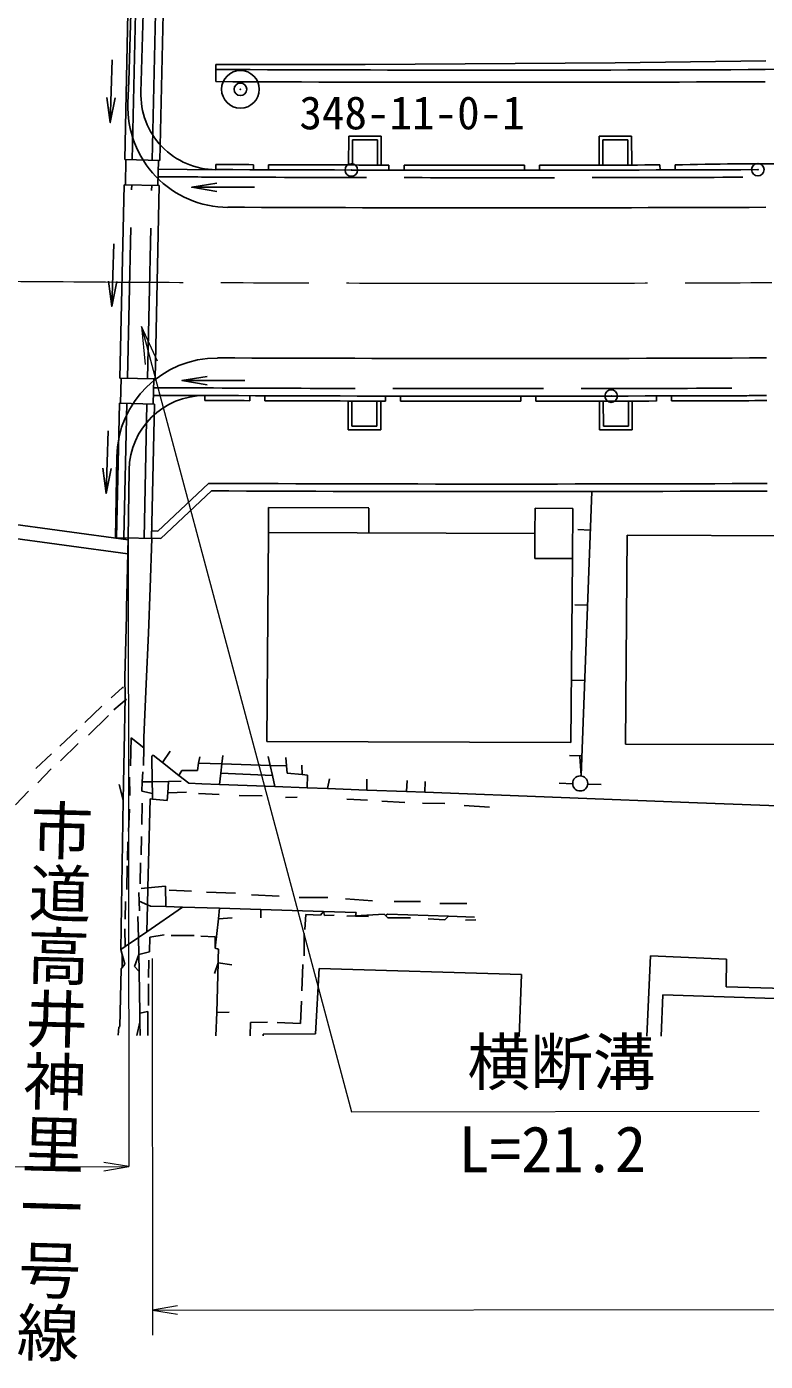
# Model space of a CAD drawing. Units: millimetres, scale not verified. Extents: x 40000 to 680000, y 20000 to 380000.
# Drawn here: x 411120 to 440555, y 239184 to 292336 of the extents above; entities that cross this region are included whole.
import ezdxf
from ezdxf.enums import TextEntityAlignment as Align

# ---------------------------------------------------------------- set-up
doc = ezdxf.new("R2010")
doc.units = ezdxf.units.MM
doc.header["$LTSCALE"] = 1000
doc.header["$PDMODE"] = 32
doc.header["$PDSIZE"] = 500
doc.linetypes.add('CHAIN', pattern=[18.5, 12, -1.5, 3.5, -1.5])
doc.linetypes.add('DASHED', pattern=[7.5, 6, -1.5])
for name, color, linetype, lineweight in [('M-BGD', 7, 'Continuous', 25), ('M-BMK', 2, 'CHAIN', 13), ('M-BMK-SRVR', 3, 'Continuous', 25), ('M-STR-HTXT', 7, 'Continuous', 13), ('M-STR-STRC', 7, 'Continuous', 25)]:
    doc.layers.add(name, color=color, linetype=linetype, lineweight=lineweight)
doc.layers.add('M-BMK-HTXT', color=7, linetype='Continuous')
doc.styles.add('@ＭＳ ゴシック', font='')
doc.styles.add('ＭＳ ゴシック', font='')
doc.styles.get('@ＭＳ ゴシック').set_extended_font_data('@MS Gothic')
doc.styles.get('ＭＳ ゴシック').set_extended_font_data('MS Gothic')

# ---------------------------------------------------------------- blocks, each defined once
blk = doc.blocks.new('open_arrow')
at = {"color": 0, "linetype": 'Continuous', "lineweight": -2}
blk.add_lwpolyline([(7.5, 1.25), (0, 0), (7.5, -1.25)], dxfattribs=at)

msp = doc.modelspace()

# ---------------------------------------------------------------- linework, layer by layer
at = {"layer": 'M-BGD'}
for p, q in [((415026, 287043), (415153, 292882)), ((415763, 292857), (415688, 290156)), ((416425, 287008), (416553, 292851)), ((440541, 290630), (468049, 291438)), ((414449, 288515), (414530, 291013)), ((418659, 290832), (418659, 290633)), ((418662, 290832), (424608, 290827)), ((424608, 290827), (434573, 290895)), ((434573, 290895), (440573, 290973)), ((418658, 290633), (418656, 290148)), ((415688, 290156), (415673, 289750)), ((423949, 286829), (423952, 287979)), ((423952, 287979), (425252, 287977)), ((424099, 286829), (424101, 287829)), ((424101, 287829), (425101, 287827)), ((425099, 286827), (425101, 287827)), ((425249, 286827), (425252, 287977)), ((433928, 287975), (435228, 287978)), ((433930, 286825), (433928, 287975)), ((434078, 287826), (435078, 287828)), ((434080, 286826), (434078, 287826)), ((435080, 286828), (435078, 287828)), ((435230, 286828), (435228, 287978)), ((415026, 287043), (416425, 287008)), ((415052, 286042), (415077, 287042)), ((416377, 287009), (416352, 286009)), ((418658, 286648), (418659, 286848)), ((420158, 286638), (420158, 286841)), ((420758, 286637), (420758, 286839)), ((423949, 286829), (424058, 286829)), ((425558, 286623), (425558, 286826)), ((426158, 286623), (426158, 286825)), ((430958, 286620), (430958, 286823)), ((431558, 286621), (431558, 286823)), ((436358, 286628), (436357, 286831)), ((436958, 286630), (436957, 286830)), ((414836, 278344), (415004, 286043)), ((416403, 286008), (415004, 286043)), ((416235, 278309), (416403, 286008)), ((417697, 285940), (420197, 285946)), ((414511, 281195), (414592, 283693)), ((414836, 278344), (416235, 278309)), ((414862, 277343), (414887, 278343)), ((416187, 278310), (416162, 277310)), ((417309, 278241), (419809, 278247)), ((418214, 277650), (418213, 277450)), ((420013, 277439), (420013, 277639)), ((420613, 277438), (420613, 277638)), ((425413, 277424), (425413, 277624)), ((426013, 277424), (426013, 277624)), ((430814, 277420), (430813, 277620)), ((431414, 277420), (431413, 277621)), ((436214, 277428), (436213, 277628)), ((436814, 277430), (436813, 277630)), ((414697, 271984), (414814, 277344)), ((416213, 277309), (414814, 277344)), ((416096, 271953), (416213, 277309)), ((423929, 277429), (423927, 276279)), ((424079, 277429), (424077, 276429)), ((425079, 277427), (425077, 276427)), ((425229, 277427), (425227, 276277)), ((433948, 277426), (433950, 276276)), ((433948, 277426), (434414, 277426)), ((434098, 277426), (434100, 276426)), ((435098, 277428), (435100, 276428)), ((435248, 277428), (435250, 276278)), ((424077, 276429), (425077, 276427)), ((434100, 276426), (435100, 276428)), ((414285, 273748), (414366, 276247)), ((423927, 276279), (425227, 276277)), ((433950, 276276), (435250, 276278)), ((415200, 274690), (415167, 271965)), ((416345, 272250), (418365, 274142)), ((416462, 271948), (418490, 273848)), ((433637, 273825), (433220, 262510)), ((420760, 273192), (424760, 273179)), ((431381, 273156), (432881, 273151)), ((416103, 272253), (416345, 272250)), ((420752, 272192), (420689, 263874)), ((420756, 272192), (431374, 272156)), ((431374, 272156), (431366, 271156)), ((433080, 272309), (433580, 272291)), ((414696, 271975), (416462, 271948)), ((435048, 272085), (434986, 263766)), ((435052, 272085), (447170, 272044)), ((431366, 271156), (432875, 271151)), ((432866, 271152), (432811, 263833)), ((432970, 269311), (433470, 269293)), ((432859, 266313), (433359, 266295)), ((414937, 266014), (414489, 265606)), ((414981, 266015), (414937, 266014)), ((414117, 265278), (413437, 264624)), ((415093, 265548), (414598, 265133)), ((414382, 264905), (413578, 264120)), ((413127, 264330), (412446, 263676)), ((415012, 264218), (414969, 261535)), ((413174, 263791), (412462, 263104)), ((415281, 264008), (415263, 262896)), ((415281, 264008), (415785, 263614)), ((420689, 263874), (432811, 263833)), ((434986, 263766), (447107, 263726)), ((412105, 263381), (411486, 262792)), ((415771, 262910), (415785, 263614)), ((416110, 263285), (416161, 263320)), ((416123, 262266), (416110, 263285)), ((416161, 263320), (416533, 263029)), ((416835, 263479), (416533, 263029)), ((417972, 263010), (418017, 263258)), ((418897, 262980), (418936, 263315)), ((420748, 263270), (420827, 262915)), ((421474, 262893), (421448, 263225)), ((432749, 263315), (433249, 263297)), ((433220, 262510), (433159, 263268)), ((412090, 262777), (411566, 262222)), ((415724, 262260), (415746, 262655)), ((416533, 263029), (417186, 262519)), ((417186, 262519), (417306, 262714)), ((417306, 262714), (417921, 262715)), ((417921, 262715), (417972, 263010)), ((417972, 263010), (418897, 262980)), ((418800, 262161), (418853, 262608)), ((418853, 262608), (418897, 262980)), ((420917, 262513), (418853, 262608)), ((418897, 262980), (420827, 262915)), ((420827, 262915), (420917, 262513)), ((420827, 262915), (421474, 262893)), ((421496, 262608), (421474, 262893)), ((421496, 262608), (422094, 262550)), ((422091, 262925), (422094, 262550)), ((414807, 262153), (414969, 261535)), ((415212, 262450), (415232, 261720)), ((415704, 261892), (415724, 262260)), ((415724, 262260), (416123, 262266)), ((416123, 262266), (416774, 262277)), ((416129, 261804), (416123, 262266)), ((416739, 261825), (416774, 262277)), ((416774, 262277), (417281, 262285)), ((417186, 262519), (417584, 262207)), ((417584, 262207), (418097, 262188)), ((418097, 262188), (418800, 262161)), ((418800, 262161), (421015, 262075)), ((420917, 262513), (421015, 262075)), ((421015, 262075), (422294, 262026)), ((422094, 262550), (422312, 262528)), ((422312, 262528), (422294, 262026)), ((423186, 262384), (423113, 261995)), ((424679, 262362), (424669, 261935)), ((426258, 261874), (426276, 262318)), ((426994, 262269), (426987, 261846)), ((432338, 262205), (432878, 262188)), ((433477, 262169), (434010, 262151)), ((411194, 261895), (410669, 261340)), ((414969, 261535), (414872, 255582)), ((416129, 261804), (415704, 261892)), ((415950, 258041), (416045, 261585)), ((416045, 261585), (416132, 261577)), ((416132, 261577), (416129, 261804)), ((416132, 261577), (416714, 261523)), ((416714, 261523), (416739, 261825)), ((417484, 261845), (416739, 261825)), ((418788, 261754), (417961, 261795)), ((420505, 261707), (419583, 261713)), ((421904, 261650), (421428, 261637)), ((422294, 262026), (423113, 261995)), ((423113, 261995), (424669, 261935)), ((424702, 261536), (423875, 261577)), ((424669, 261935), (426258, 261874)), ((426258, 261874), (426987, 261846)), ((426987, 261846), (437851, 261428)), ((415215, 261180), (415176, 260289)), ((415717, 261416), (415709, 260558)), ((426195, 261444), (425275, 261489)), ((427787, 261399), (426898, 261406)), ((429566, 261252), (428551, 261325)), ((447221, 261068), (437851, 261428)), ((415690, 260081), (415678, 259350)), ((415156, 259876), (415144, 259145)), ((415119, 258922), (415113, 257969)), ((415656, 259032), (415647, 258206)), ((415602, 257509), (415593, 257855)), ((415684, 258016), (415950, 258041)), ((415932, 257365), (415950, 258041)), ((415950, 258041), (416650, 258107)), ((416650, 258107), (416664, 257293)), ((417687, 257913), (416797, 257952)), ((419437, 257834), (418292, 257866)), ((415063, 257491), (415047, 256793)), ((415602, 257509), (415932, 257365)), ((415613, 257125), (415602, 257509)), ((415903, 256293), (415932, 257365)), ((415903, 256293), (417324, 257273)), ((415932, 257365), (416052, 257312)), ((416052, 257312), (416664, 257293)), ((416664, 257293), (417324, 257273)), ((417324, 257273), (418810, 257228)), ((421184, 257715), (420074, 257756)), ((423125, 257649), (421983, 257650)), ((424904, 257527), (423826, 257606)), ((426815, 257498), (425766, 257500)), ((428659, 257422), (427579, 257423)), ((415571, 256064), (415555, 256901)), ((418633, 255642), (418763, 256804)), ((418763, 256804), (418810, 257228)), ((419305, 256846), (418763, 256804)), ((418810, 257228), (420457, 257177)), ((420448, 256845), (420457, 257177)), ((420457, 257177), (422948, 257101)), ((422240, 256974), (422208, 256386)), ((422835, 256948), (422240, 256974)), ((422948, 257101), (422835, 256948)), ((422984, 256941), (422948, 257101)), ((422948, 257101), (424254, 257062)), ((423367, 256958), (422984, 256941)), ((423877, 256908), (424229, 256930)), ((424229, 256930), (424226, 256918)), ((424226, 256918), (424735, 256900)), ((424254, 257062), (424229, 256930)), ((424229, 256930), (425362, 256998)), ((425362, 256998), (425422, 256937)), ((425422, 256937), (425499, 256996)), ((425422, 256937), (425515, 256843)), ((425499, 256996), (427923, 256912)), ((425515, 256843), (426419, 256852)), ((427783, 256770), (427119, 256807)), ((427923, 256912), (427783, 256770)), ((427923, 256912), (428963, 256876)), ((428613, 256756), (429020, 256763)), ((415029, 256410), (415048, 255703)), ((415571, 256064), (415903, 256293)), ((422181, 256226), (422174, 255337)), ((414872, 255582), (415048, 255703)), ((415048, 255703), (415571, 256064)), ((415583, 255384), (415571, 256064)), ((416023, 256072), (416008, 255494)), ((416592, 256167), (416023, 256072)), ((417800, 256137), (416879, 256144)), ((418055, 256113), (418629, 256091)), ((418629, 256091), (418633, 255642)), ((414872, 255582), (414929, 255381)), ((414929, 255381), (415036, 254997)), ((414929, 255381), (414930, 254866)), ((415583, 255384), (415420, 254912)), ((415583, 255384), (416008, 255494)), ((415596, 254703), (415583, 255384)), ((415985, 255166), (415969, 254468)), ((418633, 255642), (418768, 255592)), ((418756, 255212), (418752, 255055)), ((418768, 255592), (418756, 255212)), ((414884, 254811), (414835, 252523)), ((414930, 254866), (414884, 254811)), ((415036, 254997), (414930, 254866)), ((415420, 254912), (415596, 254703)), ((415626, 253052), (415596, 254703)), ((418604, 254635), (418752, 255055)), ((418752, 255055), (418691, 253071)), ((419293, 254971), (418752, 255055)), ((422120, 254986), (422083, 253939)), ((422774, 254830), (422625, 252221)), ((430834, 254591), (422774, 254830)), ((415979, 254213), (415971, 253355)), ((430742, 252122), (430834, 254591)), ((436404, 252131), (436475, 253783)), ((436475, 253783), (443453, 253551)), ((415626, 253052), (415947, 253109)), ((415633, 252692), (415626, 253052)), ((415942, 252161), (415947, 253109)), ((418691, 253071), (418662, 252147)), ((419186, 253095), (418691, 253071)), ((422065, 253523), (422026, 252633)), ((414788, 252497), (414761, 252168)), ((414835, 252523), (414788, 252497)), ((415633, 252692), (415503, 252163)), ((415642, 252163), (415633, 252692)), ((420043, 252674), (420028, 252142)), ((420722, 252692), (420043, 252674)), ((422026, 252633), (421104, 252671)), ((420545, 252211), (420542, 252140)), ((422625, 252221), (420545, 252211))]:
    msp.add_line(p, q, dxfattribs=at)
at = {"layer": 'M-BGD', "linetype": 'DASHED'}
for p, q in [((415325, 287035), (415453, 292876)), ((416125, 287015), (416253, 292858)), ((416368, 286657), (418658, 286641)), ((415135, 278336), (415304, 286036)), ((415935, 278316), (416103, 286016)), ((416170, 277650), (418213, 277643)), ((414997, 271977), (415114, 277337)), ((415796, 271960), (415913, 277317)), ((420760, 273192), (420752, 272192)), ((424759, 273162), (424752, 272179)), ((431381, 273163), (431374, 272156)), ((432881, 273151), (432866, 271152)), ((410085, 272586), (415166, 271903)), ((416069, 272498), (416069, 272495)), ((410074, 272031), (415153, 271349)), ((415113, 269669), (415167, 271968)), ((416112, 271954), (416040, 269994)), ((415099, 269259), (415113, 269669)), ((416040, 269994), (415976, 268185)), ((415095, 269120), (415099, 269259)), ((415102, 268880), (415095, 269120)), ((415033, 266428), (415102, 268880)), ((415976, 268185), (415885, 266165)), ((415044, 265629), (415033, 266428)), ((415885, 266165), (415794, 264022)), ((415032, 265068), (415046, 265532)), ((415046, 265532), (415044, 265629)), ((415012, 264218), (415025, 264955)), ((415025, 264955), (415032, 265068)), ((415794, 264022), (415785, 263614)), ((435833, 252129), (435974, 255336)), ((435974, 255336), (439011, 255198)), ((439011, 255198), (438996, 254102)), ((438996, 254102), (442824, 253985))]:
    msp.add_line(p, q, dxfattribs=at)
at = {"layer": 'M-BGD'}
msp.add_circle((433178, 262198), 300, dxfattribs=at)
for centre, radius, start, end in [((429923, 2782122), 2491515, 269.74099, 270.24445), ((418671, 289641), 3000, 177.91, 269.7412), ((429923, 2782122), 2492000, 269.74094, 270.24445), ((429923, 2782122), 2495500, 269.74136, 270.23729), ((429923, 2782122), 2495300, 269.74136, 269.77579), ((429923, 2782122), 2495300, 269.78957, 269.89977), ((429923, 2782122), 2495300, 269.91355, 270.02375), ((429923, 2782122), 2495300, 270.03753, 270.14774), ((441140, 114788), 172093, 89.79647, 91.39283), ((418199, 274643), 3000, 89.7319, 179.1008), ((429923, 2782122), 2504500, 269.73212, 270.22627), ((429923, 2782122), 2504500, 270.22627, 270.24445), ((429923, 2782122), 2504700, 269.73212, 269.7733), ((429923, 2782122), 2504700, 269.78703, 269.89684), ((429923, 2782122), 2504700, 269.91057, 270.02038), ((429923, 2782122), 2504700, 270.0341, 270.14391), ((429923, 2782122), 2504700, 270.15764, 270.24445), ((429923, 2782122), 2508000, 269.73595, 270.24445), ((429923, 2782122), 2508300, 269.73884, 270.24445)]:
    msp.add_arc(centre, radius, start, end, dxfattribs=at)
at = {"layer": 'M-BGD', "linetype": 'DASHED'}
for radius, start, end in [(2495800, 269.68864, 269.74136), (2495800, 269.74136, 270.24445), (2504200, 269.68551, 269.73212), (2504200, 269.73212, 270.24445)]:
    msp.add_arc((429923, 2782122), radius, start, end, dxfattribs=at)
at = {"layer": 'M-BGD'}
for p in [(424058, 286629), (440258, 286644), (434413, 277626)]:
    msp.add_point(p, dxfattribs=at)
at = {"layer": 'M-BMK'}
msp.add_arc((429923, 2782122), 2500000, 269.01309, 270.24974, dxfattribs=at)
at = {"layer": 'M-BMK-SRVR'}
msp.add_circle((419638, 289842), 750, dxfattribs=at)
msp.add_point((419638, 289842), dxfattribs=at)
at = {"layer": 'M-STR-HTXT'}
for p, q in [((415167, 272036), (415194, 246936)), ((416114, 255225), (416130, 240225)), ((370444, 246888), (415194, 246936)), ((416129, 241225), (494040, 241309))]:
    msp.add_line(p, q, dxfattribs=at)
msp.add_lwpolyline([(415698, 280395), (424060, 249125), (440310, 249143)], dxfattribs=at)
at = {"layer": 'M-STR-STRC'}
for p, q in [((415270, 292860), (415189, 290171)), ((415189, 290174), (415156, 289285)), ((414708, 275203), (414657, 271972))]:
    msp.add_line(p, q, dxfattribs=at)
for centre, radius, start, end in [((419153, 289139), 4000, 177.91, 269.7523), ((429923, 2782122), 2497000, 269.75249, 270.24445), ((418707, 275141), 4000, 89.7435, 179.1008), ((429923, 2782122), 2503000, 269.74367, 270.24445)]:
    msp.add_arc(centre, radius, start, end, dxfattribs=at)

# ---------------------------------------------------------------- block references
at = {"layer": 'M-BGD', "xscale": 133, "yscale": 133}
for p, rotation in [((414449, 288515), 88.1), ((417697, 285940), 0.1), ((414511, 281195), 88.1), ((417309, 278241), 0.1), ((414285, 273748), 88.1)]:
    msp.add_blockref('open_arrow', p, dxfattribs=dict(at, rotation=rotation))
at = {"layer": 'M-STR-HTXT'}
for p, xscale, yscale, rotation in [((415698, 280395), 200, 200, 285), ((415194, 246936), 133, 133, 180.1), ((416129, 241225), 133, 133, 0.1)]:
    msp.add_blockref('open_arrow', p, dxfattribs=dict(at, xscale=xscale, yscale=yscale, rotation=rotation))

# ---------------------------------------------------------------- texts
at = {"layer": 'M-BMK-HTXT', "style": '@ＭＳ ゴシック'}
msp.add_text('市道高井神里一号線', height=1833, rotation=268.441, dxfattribs=at).set_placement((411909, 239090), align=Align.MIDDLE_RIGHT)
at = {"layer": 'M-BMK-SRVR', "style": 'ＭＳ ゴシック'}
msp.add_text('348-11-0-1', height=1320, dxfattribs=at).set_placement((426477, 288908), align=Align.MIDDLE_CENTER)
at = {"layer": 'M-STR-HTXT', "style": 'ＭＳ ゴシック'}
for s, p in [('横断溝', (432435, 249634)), ('L=21.2', (432066, 246165))]:
    msp.add_text(s, height=1833, rotation=0.062, dxfattribs=at).set_placement(p, align=Align.BOTTOM_CENTER)

doc.saveas('drawing.dxf')
